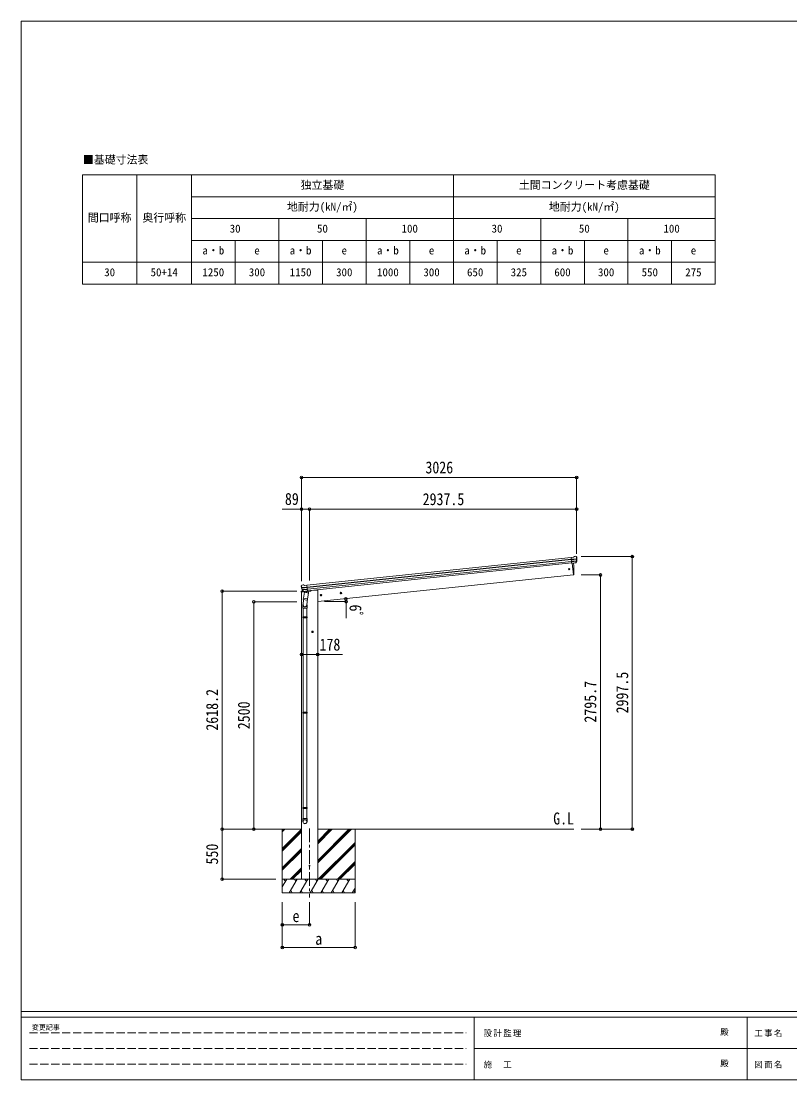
# Model space of a CAD drawing. Units: millimetres at full size, sheet at 1:30. Extents: x -8432 to 8432, y -5820 to 5820.
# Drawn here: x -8432 to 21, y -5820 to 5820 of the extents above; entities that cross this region are included whole.
import ezdxf
from ezdxf.enums import TextEntityAlignment as Align

# ---------------------------------------------------------------- set-up
doc = ezdxf.new("R2010")
doc.units = ezdxf.units.MM
doc.header["$LTSCALE"] = 30
doc.header["$PDMODE"] = 32
doc.header["$PDSIZE"] = 30
doc.linetypes.add('CHAIN1', pattern=[8, 5, -1, 1, -1])
doc.linetypes.add('DASHED3', pattern=[4, 3, -1])
for name, color, linetype, lineweight in [('0-0_0', 7, 'Continuous', 9), ('0-1_本体', 5, 'CHAIN1', 9), ('0-3_ELV2', 4, 'Continuous', 9), ('0-6_OTH_LINE', 6, 'Continuous', 9), ('0-9_OUTLINE', 7, 'Continuous', 9), ('0-F_PARTS1', 6, 'Continuous', 9), ('8-0', 7, 'Continuous', 18), ('F-0_240', 7, 'Continuous', 9)]:
    doc.layers.add(name, color=color, linetype=linetype, lineweight=lineweight)
doc.layers.add('0-7_SHAPE', color=7, linetype='Continuous')
doc.styles.add('ＭＳ ゴシック', font='')
doc.styles.get('ＭＳ ゴシック').set_extended_font_data('MS Gothic')

msp = doc.modelspace()

# ---------------------------------------------------------------- linework, layer by layer
at = {"layer": '0-0_0'}
for p, q in [((-5800.48, -3064.93), (-5349.34, -3064.93)), ((-5560.34, -3064.93), (-5560.34, -3764.93)), ((-5560.34, -3092.31), (-5532.96, -3064.93)), ((-5560.34, -3078.17), (-5547.1, -3064.93)), ((-5560.34, -3276.15), (-5349.34, -3065.16)), ((-5560.34, -3290.3), (-5349.34, -3079.3)), ((-5560.34, -3304.44), (-5349.34, -3093.44)), ((-5171.34, -3435.94), (-4800.33, -3064.93)), ((-5171.34, -3407.65), (-4828.61, -3064.93)), ((-5171.34, -3421.8), (-4814.47, -3064.93)), ((-5171.34, -3223.81), (-5012.46, -3064.93)), ((-5171.34, -3209.66), (-5026.6, -3064.93)), ((-5171.34, -3195.52), (-5040.75, -3064.93)), ((-5171.34, -3064.93), (-2353.89, -3064.93)), ((-4760.34, -3064.93), (-4760.34, -3764.93)), ((-5166.49, -3614.93), (-4760.34, -3208.79)), ((-5152.34, -3614.93), (-4760.34, -3222.93)), ((-5138.2, -3614.93), (-4760.34, -3237.07)), ((-5560.34, -3488.29), (-5349.34, -3277.29)), ((-5560.34, -3502.43), (-5349.34, -3291.43)), ((-5560.34, -3516.57), (-5349.34, -3305.57)), ((-5474.85, -3614.93), (-5349.34, -3489.42)), ((-4954.35, -3614.93), (-4760.34, -3420.92)), ((-4940.21, -3614.93), (-4760.34, -3435.06)), ((-4926.07, -3614.93), (-4760.34, -3449.2)), ((-5460.71, -3614.93), (-5349.34, -3503.56)), ((-5446.57, -3614.93), (-5349.34, -3517.7)), ((-4760.34, -3614.93), (-5560.34, -3614.93)), ((-5560.34, -3698.76), (-5511.94, -3614.93)), ((-5526.95, -3640.91), (-5541.95, -3614.93)), ((-5483.08, -3764.93), (-5396.47, -3614.93)), ((-5411.48, -3640.91), (-5426.48, -3614.93)), ((-5367.61, -3764.93), (-5281, -3614.93)), ((-5296.01, -3640.91), (-5311.01, -3614.93)), ((-5252.14, -3764.93), (-5165.53, -3614.93)), ((-5180.54, -3640.91), (-5195.54, -3614.93)), ((-5136.67, -3764.93), (-5050.06, -3614.93)), ((-5065.06, -3640.91), (-5080.07, -3614.93)), ((-5021.2, -3764.93), (-4934.59, -3614.93)), ((-4964.59, -3614.93), (-4949.59, -3640.91)), ((-4905.73, -3764.93), (-4819.12, -3614.93)), ((-4834.12, -3640.91), (-4849.12, -3614.93)), ((-4790.26, -3764.93), (-4760.34, -3713.12)), ((-5560.34, -3764.93), (-4760.34, -3764.93)), ((-5468.08, -3738.95), (-5453.08, -3764.93)), ((-5352.61, -3738.95), (-5337.61, -3764.93)), ((-5237.14, -3738.95), (-5222.14, -3764.93)), ((-5121.67, -3738.95), (-5106.67, -3764.93)), ((-5006.2, -3738.95), (-4991.2, -3764.93)), ((-4890.73, -3738.95), (-4875.73, -3764.93)), ((-4775.26, -3738.95), (-4760.34, -3764.78))]:
    msp.add_line(p, q, dxfattribs=at)
at = {"layer": '0-1_本体'}
msp.add_line((-5260.34, -3055.94), (-5260.34, -3815.15), dxfattribs=at)
at = {"layer": '0-3_ELV2'}
for p, q in [((-5289.44, -382.92), (-2385.28, -77.68)), ((-5287.45, -401.82), (-2383.29, -96.58)), ((-5287.02, -406), (-2382.85, -100.76)), ((-2358.96, -72.91), (-2385.48, -75.69)), ((-2378.7, -140.25), (-2385.48, -75.69)), ((-2383.33, -96.22), (-2323.59, -89.94)), ((-2323.11, -95.81), (-2382.71, -102.08)), ((-2323.95, -112.57), (-2380.98, -118.56)), ((-2358.96, -72.91), (-2347.36, -65.94)), ((-2346.13, -65.52), (-2332.65, -64.11)), ((-2333.9, -133.81), (-2324.45, -115.51)), ((-2332.84, -134.23), (-2322.72, -115.98)), ((-2328.98, -65.19), (-2328.98, -65.19)), ((-2328.98, -65.19), (-2323.8, -69.39)), ((-2322.41, -73.09), (-2322.72, -71.24)), ((-5284.92, -425.86), (-2380.76, -120.62)), ((-2379, -137.35), (-5283.16, -442.59)), ((-2325.34, -117.23), (-2380.51, -123.03)), ((-2335.35, -135.46), (-2378.72, -140.02)), ((-2378.7, -140.25), (-2368.75, -139.2)), ((-2371.82, -139.52), (-2358.43, -266.91)), ((-2368.75, -139.2), (-2368.48, -139.26)), ((-2368.48, -139.26), (-2343.15, -136.6)), ((-2343.15, -136.6), (-2342.9, -136.48)), ((-2342.9, -136.48), (-2335.21, -135.67)), ((-2358.43, -266.91), (-5171.34, -562.56)), ((-2358.43, -266.91), (-2356.38, -266.62)), ((-5351.59, -450.09), (-5352.49, -456.92)), ((-5352.49, -456.92), (-5318.76, -453.37)), ((-5351.88, -391.5), (-5351.96, -389.62)), ((-5350.6, -386.73), (-5351.29, -387.59)), ((-5347.1, -382.41), (-5350.6, -386.73)), ((-5349.34, -3614.93), (-5349.34, -456.59)), ((-5332.08, -445.72), (-5348.93, -447.49)), ((-5287.49, -401.46), (-5347.23, -407.74)), ((-5347.1, -382.41), (-5347.1, -382.41)), ((-5346.47, -413.58), (-5286.87, -407.32)), ((-5343.74, -380.58), (-5343.73, -380.58)), ((-5328.97, -449.14), (-5342.66, -433.38)), ((-5342.17, -429.79), (-5285.14, -423.8)), ((-5328.02, -448.5), (-5341.07, -432.57)), ((-5339.84, -434.06), (-5284.67, -428.27)), ((-5318.66, -449.25), (-5326.35, -450.06)), ((-5326.26, -449.82), (-5282.88, -445.26)), ((-5325.51, -450.06), (-5323.95, -449.9)), ((-5323.95, -449.9), (-5286.41, -445.95)), ((-5318.39, -449.31), (-5318.66, -449.25)), ((-5293.06, -446.65), (-5318.39, -449.31)), ((-5316.17, -383.72), (-5289.64, -380.93)), ((-5292.81, -446.53), (-5293.06, -446.65)), ((-5282.86, -445.49), (-5292.81, -446.53)), ((-5282.86, -445.49), (-5289.64, -380.93)), ((-5286.41, -445.95), (-5284.84, -445.79)), ((-5278.74, -449.17), (-5249.48, -446.09)), ((-5244.62, -438.54), (-5245.04, -441.77)), ((-5213.84, -435.93), (-5244.7, -439.17)), ((-5171.34, -435.93), (-5213.84, -435.93)), ((-5171.34, -3614.93), (-5171.34, -435.93)), ((-4916.62, -460.87), (-4922.69, -465.28)), ((-4909.76, -463.93), (-4916.62, -460.87)), ((-4908.98, -471.39), (-4909.76, -463.93)), ((-5135.41, -483.87), (-5141.48, -488.28)), ((-5128.56, -486.92), (-5135.41, -483.87)), ((-5133.84, -498.8), (-5127.77, -494.39)), ((-5127.77, -494.39), (-5128.56, -486.92)), ((-4915.05, -475.8), (-4908.98, -471.39)), ((-5227.84, -886.97), (-5234.34, -890.72)), ((-5234.34, -890.72), (-5234.34, -898.23)), ((-5234.34, -898.23), (-5227.84, -901.98)), ((-5221.34, -890.72), (-5227.84, -886.97))]:
    msp.add_line(p, q, dxfattribs=at)
for points in [[(-5330.25, -379.17), (-5330.25, -379.17), (-5343.73, -380.58)], [(-5316.17, -383.72), (-5328.96, -379.31), (-5328.96, -379.31)], [(-4922.69, -465.28), (-4921.91, -472.75), (-4915.05, -475.8)], [(-5141.48, -488.28), (-5140.7, -495.75), (-5133.84, -498.8)], [(-5227.84, -901.98), (-5221.34, -898.23), (-5221.34, -890.72)]]:
    msp.add_lwpolyline(points, dxfattribs=at)
for centre, radius in [((-2405.22, -204.36), 6.5), ((-4915.83, -468.34), 8.5), ((-4915.83, -468.34), 7.7), ((-4915.83, -468.34), 6.5), ((-5134.63, -491.33), 8.5), ((-5134.63, -491.33), 7.7), ((-5134.63, -491.33), 6.5), ((-5227.84, -894.48), 8.5), ((-5227.84, -894.48), 7.7), ((-5227.84, -894.48), 6.5), ((-5260.34, -3464.93), 4.5)]:
    msp.add_circle(centre, radius, dxfattribs=at)
for centre, radius, start, end in [((-2345.82, -68.51), 3, 96.02369, 120.97631), ((-2332.13, -69.08), 5, 51.04426, 95.95574), ((-2515.97, -94.74), 192.44, 1.4271, 6.57578), ((-2327.11, -114.13), 3, 332.69111, 354.20009), ((-2523.31, -94.2), 200.2, 354.20009, 359.53883), ((-2278.32, -87.83), 45.32, 182.67122, 185.64518), ((-2322.92, -97.15), 1.35, 95.1605, 97.91927), ((-2320.32, -95.59), 2.74, 179.02151, 184.43412), ((-2325.35, -114.52), 3, 331, 354.13916), ((-2523.31, -94.2), 202, 354.13916, 6), ((-3253.03, -226.7), 900, 357.63919, 5.64987), ((-2335.46, -132.78), 2.99, 285.2717, 331.00739), ((-2356.79, -263.65), 3, 278, 357.63919), ((-5150.99, -370.38), 202, 186, 197.86084), ((-5348.62, -450.48), 3, 96, 172.5), ((-5158.05, -372.43), 192.44, 185.42422, 190.5729), ((-5391.95, -415.09), 45.32, 6.35482, 9.32878), ((-5343.21, -385.56), 5, 96.04426, 140.95574), ((-5349.25, -413.95), 2.74, 7.56588, 12.97849), ((-5346.38, -414.93), 1.35, 94.08073, 96.8395), ((-5150.99, -370.38), 200.2, 192.46117, 197.79991), ((-5340.4, -431.42), 3, 197.86084, 221), ((-5338.75, -430.66), 3, 197.79991, 219.30889), ((-5329.94, -382.15), 3, 71.02369, 95.97631), ((-5326.71, -447.18), 2.99, 220.99261, 266.7283), ((-5325.56, -449.56), 0.5, 240.73754, 276), ((-5284.89, -445.29), 0.5, 276, 311.26246), ((-5250, -441.12), 5, 276, 352.5)]:
    msp.add_arc(centre, radius, start, end, dxfattribs=at)
for centre, major_axis, ratio, start_param, end_param in [((-2324.67, -72.69), (-0.87, 5.91), 0.020485, 0.67143203, 1.56913061), ((-2330.07, -68.17), (5.88, -1.31), 0.24881, 0.46058498, 0.46410383), ((-2325.69, -71.72), (-2.34, 1.9), 0.995767, 3.98597162, 4.71238898), ((-2521, -116.15), (-20.92, 199.05), 0.994373, 4.71137894, 4.7277536), ((-2335.66, -132.48), (-0.11, 3), 0.642905, 3.24593831, 4.20392797), ((-2335.53, -132.69), (1.66, -2.51), 0.997631, 5.80419048, 5.89294842), ((-2335.6, -132.58), (3.53, -2.11), 0.650902, 5.25614477, 5.32895537), ((-2333.23, -132.23), (1.08, 3.13), 0.040856, 2.11350352, 2.14162489), ((-5348.96, -389.48), (1.9, 2.34), 0.995767, 1.57079633, 2.29721369), ((-5345.41, -385.1), (-5.48, -2.51), 0.24881, 5.81908147, 5.82260033), ((-5349.75, -390.64), (-0.38, 5.97), 0.020485, 4.7140547, 5.61175327), ((-5148.68, -392.33), (-20.92, 199.05), 0.994373, 1.55543171, 1.57180637), ((-5329.01, -447.1), (-1.71, 2.84), 0.040856, 4.14156042, 4.16968179), ((-5326.57, -446.84), (-0.51, 2.96), 0.642905, 2.07925734, 3.03724699), ((-5326.62, -446.95), (-3.02, -2.79), 0.650902, 0.95422993, 1.02704053), ((-5326.66, -447.07), (-1.1, -2.8), 0.997631, 0.39023689, 0.47899483), ((-5148.68, -392.33), (-20.92, 199.05), 0.994373, 4.71137894, 4.7277536)]:
    msp.add_ellipse(centre, major_axis=major_axis, ratio=ratio, start_param=start_param, end_param=end_param, dxfattribs=at)
at = {"layer": '0-6_OTH_LINE'}
for p, q in [((-5349.34, 802.13), (-5349.34, -338.95)), ((-5349.34, 802.13), (-2323.24, 802.13)), ((-2323.24, 802.13), (-2323.24, -35.05)), ((-5349.34, 453.13), (-5562.87, 453.13)), ((-5349.34, 453.13), (-5349.34, -35.05)), ((-5260.74, 453.13), (-5260.74, -330.78)), ((-2323.24, 453.13), (-5260.74, 453.13)), ((-2323.24, 453.13), (-2323.24, -35.05)), ((-1711.1, -67.43), (-2274.96, -67.43)), ((-1711.1, -67.43), (-1711.1, -3064.93)), ((-2062.1, -269.23), (-2274.96, -269.23)), ((-2062.1, -269.23), (-2062.1, -3064.93)), ((-6221.59, -3064.93), (-6221.59, -446.73)), ((-6221.59, -446.73), (-5399.84, -446.73)), ((-5872.59, -3064.93), (-5872.59, -564.93)), ((-5872.59, -564.93), (-5399.84, -564.93)), ((-5171.34, -1144.48), (-5349.34, -1144.48)), ((-6221.59, -3064.93), (-5631.2, -3064.93)), ((-6221.59, -3614.93), (-6221.59, -3064.93)), ((-5872.59, -3064.93), (-5631.2, -3064.93)), ((-2062.1, -3064.93), (-2274.96, -3064.93)), ((-1711.1, -3064.93), (-2274.96, -3064.93)), ((-6221.59, -3614.93), (-5631.2, -3614.93)), ((-5560.34, -4364.93), (-5560.34, -3865.93)), ((-5560.34, -4114.93), (-5560.34, -3865.93)), ((-5260.34, -4114.93), (-5260.34, -3865.93)), ((-4760.34, -4364.93), (-4760.34, -3865.93)), ((-5560.34, -4114.93), (-5260.34, -4114.93)), ((-5560.34, -4364.93), (-4760.34, -4364.93))]:
    msp.add_line(p, q, dxfattribs=at)
at = {"layer": '0-6_OTH_LINE', "lineweight": 18}
for p, q in [((-4859.19, -562.56), (-5096.98, -562.56)), ((-4859.19, -562.56), (-4859.19, -744.06)), ((-5171.34, -1144.48), (-4899.3, -1144.48))]:
    msp.add_line(p, q, dxfattribs=at)
at = {"layer": '0-6_OTH_LINE'}
msp.add_arc((-5096.98, -562.56), 237.79, 0, 7.8733, dxfattribs=at)
for p in [(-5349.34, 802.13), (-2323.24, 802.13), (-5349.34, 453.13), (-5260.74, 453.13), (-2323.24, 453.13), (-1711.1, -67.43), (-2062.1, -269.23), (-6221.59, -446.73), (-5872.59, -564.93), (-4861.43, -529.99), (-4859.19, -562.56), (-5349.34, -1144.48), (-5171.34, -1144.48), (-6221.59, -3064.93), (-5872.59, -3064.93), (-2062.1, -3064.93), (-1711.1, -3064.93), (-6221.59, -3614.93), (-5560.34, -4114.93), (-5260.34, -4114.93), (-5560.34, -4364.93), (-4760.34, -4364.93)]:
    msp.add_point(p, dxfattribs=at)
at = {"layer": '0-9_OUTLINE'}
for p, q in [((-5315.53, -458.42), (-5328.89, -524.08)), ((-5325.51, -450.06), (-5284.84, -445.79)), ((-5322.15, -450.36), (-5322.3, -451.09)), ((-5321.69, -452.22), (-5296.93, -461.97)), ((-5270.65, -467.55), (-5315.53, -458.42)), ((-5313.35, -455.5), (-5314.01, -458.73)), ((-5292.54, -446.98), (-5295.46, -461.33)), ((-5283.03, -443.9), (-5282.1, -444.09)), ((-5282.1, -444.09), (-5270.9, -461.01)), ((-5270.9, -461.01), (-5272.17, -467.25)), ((-5326.48, -539.37), (-5332.04, -595.09)), ((-5331.36, -536.33), (-5328.87, -524.08)), ((-5331.15, -537.72), (-5331.15, -537.72)), ((-5329.82, -538.69), (-5288.86, -547.02)), ((-5284, -533.21), (-5328.89, -524.08)), ((-5283.57, -531.07), (-5290.22, -598.81)), ((-5284.02, -533.21), (-5286.55, -545.68)), ((-5284, -533.21), (-5270.65, -467.55)), ((-5334.19, -632.25), (-5334.19, -597.9)), ((-5288.19, -632.25), (-5334.19, -632.25)), ((-5332.19, -632.25), (-5332.19, -728.99)), ((-5290.19, -632.25), (-5290.19, -728.99)), ((-5288.19, -597.59), (-5288.19, -632.25)), ((-5334.19, -730.99), (-5333.19, -728.99)), ((-5288.19, -730.99), (-5334.19, -730.99)), ((-5288.19, -738.99), (-5334.19, -738.99)), ((-5289.19, -728.99), (-5333.19, -728.99)), ((-5289.19, -740.99), (-5333.19, -740.99)), ((-5332.19, -740.99), (-5332.19, -1777.18)), ((-5290.19, -740.99), (-5290.19, -1777.18)), ((-5288.19, -730.99), (-5289.19, -728.99)), ((-5288.19, -738.99), (-5289.19, -740.99)), ((-5288.19, -730.99), (-5288.19, -738.99)), ((-5334.19, -1779.18), (-5333.19, -1777.18)), ((-5288.19, -1779.18), (-5334.19, -1779.18)), ((-5288.19, -1787.18), (-5334.19, -1787.18)), ((-5289.19, -1777.18), (-5333.19, -1777.18)), ((-5289.19, -1789.18), (-5333.19, -1789.18)), ((-5332.19, -1789.18), (-5332.19, -2825.37)), ((-5290.19, -1789.18), (-5290.19, -2825.37)), ((-5288.19, -1779.18), (-5289.19, -1777.18)), ((-5288.19, -1787.18), (-5289.19, -1789.18)), ((-5288.19, -1779.18), (-5288.19, -1787.18)), ((-5334.19, -2827.37), (-5333.19, -2825.37)), ((-5288.19, -2827.37), (-5334.19, -2827.37)), ((-5288.19, -2835.37), (-5334.19, -2835.37)), ((-5289.19, -2825.37), (-5333.19, -2825.37)), ((-5289.19, -2837.37), (-5333.19, -2837.37)), ((-5332.19, -2837.37), (-5332.19, -2947.37)), ((-5290.19, -2837.37), (-5290.19, -2947.37)), ((-5288.19, -2827.37), (-5289.19, -2825.37)), ((-5288.19, -2835.37), (-5289.19, -2837.37)), ((-5288.19, -2827.37), (-5288.19, -2835.37)), ((-5334.19, -2981.51), (-5334.19, -2947.37)), ((-5288.19, -2947.37), (-5334.19, -2947.37)), ((-5288.19, -2981.51), (-5288.19, -2947.37))]:
    msp.add_line(p, q, dxfattribs=at)
for points in [[(-5334.19, -730.99), (-5334.19, -738.99), (-5333.19, -740.99)], [(-5334.19, -1779.18), (-5334.19, -1787.18), (-5333.19, -1789.18)], [(-5334.19, -2827.37), (-5334.19, -2835.37), (-5333.19, -2837.37)]]:
    msp.add_lwpolyline(points, dxfattribs=at)
for centre, radius, start, end in [((-5325.56, -449.56), 0.5, 240.73754, 276), ((-5322.64, -450.26), 0.5, 348.5, 96), ((-5321.32, -451.29), 1, 168.5, 248.5), ((-5296.46, -461.05), 1.03, 242.53897, 344.46569), ((-5291.96, -447.14), 0.604, 93.09842, 164.70595), ((-5284.89, -445.29), 0.5, 276, 311.26246), ((-5329.46, -536.75), 1.95, 167.54017, 209.97766), ((-5329.42, -536.73), 2, 209.90962, 258.5), ((-5288.46, -545.06), 2, 258.5, 341.96843), ((-5304.19, -597.9), 30, 177.45142, 180)]:
    msp.add_arc(centre, radius, start, end, dxfattribs=at)
for centre, major_axis, ratio, start_param, end_param in [((-5311.19, -597.59), (23, 0), 0.996195, 2.62193603, 6.60747969), ((-5311.19, -597.59), (21, 0), 0.996195, 3.02154981, 6.2247991), ((-5311.19, -2979.77), (-23, 0), 0.996195, 3.14159265, 6.28318531), ((-5311.19, -2981.51), (-23, 0), 0.996195, 3.14159265, 6.28318531), ((-5311.19, -2981.51), (0, -23.43), 0.981806, 4.71238898, 7.85398163)]:
    msp.add_ellipse(centre, major_axis=major_axis, ratio=ratio, start_param=start_param, end_param=end_param, dxfattribs=at)
msp.add_ellipse((-5311.19, -2981.51), major_axis=(21, 0), ratio=0.996195, dxfattribs=at)
at = {"layer": '0-F_PARTS1'}
msp.add_line((-5260.74, 453.13), (-5349.34, 453.13), dxfattribs=at)
for p in [(-5349.34, 453.13), (-5260.74, 453.13)]:
    msp.add_point(p, dxfattribs=at)
at = {"layer": '8-0'}
for p, q in [((-7758.76, 4128.95), (-798.76, 4128.95)), ((-7758.76, 4128.95), (-7758.76, 2928.95)), ((-7158.76, 4128.95), (-7158.76, 2928.95)), ((-6558.76, 4128.95), (-6558.76, 2928.95)), ((-3678.76, 4128.95), (-3678.76, 2928.95)), ((-798.76, 4128.95), (-798.76, 2928.95)), ((-6558.76, 3888.95), (-798.76, 3888.95)), ((-6558.76, 3648.95), (-798.76, 3648.95)), ((-5598.76, 3648.95), (-5598.76, 2928.95)), ((-4638.76, 3648.95), (-4638.76, 2928.95)), ((-2718.76, 3648.95), (-2718.76, 2928.95)), ((-1758.76, 3648.95), (-1758.76, 2928.95)), ((-6558.76, 3408.95), (-798.76, 3408.95)), ((-6078.76, 3408.95), (-6078.76, 2928.95)), ((-5118.76, 3408.95), (-5118.76, 2928.95)), ((-4158.76, 3408.95), (-4158.76, 2928.95)), ((-3198.76, 3408.95), (-3198.76, 2928.95)), ((-2238.76, 3408.95), (-2238.76, 2928.95)), ((-1278.76, 3408.95), (-1278.76, 2928.95)), ((-7758.76, 3168.95), (-798.76, 3168.95)), ((-7758.76, 2928.95), (-798.76, 2928.95))]:
    msp.add_line(p, q, dxfattribs=at)
at = {"layer": 'F-0_240', "color": 5}
for p, q in [((-8432.06, 5820), (-8432.06, -5820)), ((-8432.06, 5820), (8007.94, 5820)), ((-8432.06, -5070), (8007.94, -5070)), ((-8432.06, -5130), (5341.19, -5130)), ((-3448.82, -5130), (-3448.82, -5820)), ((-448.82, -5130), (-448.82, -5820)), ((-3448.82, -5475), (2701.18, -5475)), ((-8432.06, -5820), (8007.94, -5820))]:
    msp.add_line(p, q, dxfattribs=at)
at = {"layer": 'F-0_240', "color": 4, "linetype": 'DASHED3'}
for p, q in [((-8342.06, -5302.5), (-3538.82, -5302.5)), ((-8342.06, -5475), (-3538.82, -5475)), ((-8342.06, -5647.5), (-3538.82, -5647.5))]:
    msp.add_line(p, q, dxfattribs=at)

# ---------------------------------------------------------------- texts
at = {"layer": '0-6_OTH_LINE', "color": 7, "style": 'ＭＳ ゴシック', "width": 0.85}
for s, p in [('3026', (-3986.29, 808.13)), ('2937.5', (-4016.99, 459.13)), ('178', (-5151.17, -1139.4)), ('e', (-5447.84, -4124.93)), ('a', (-5197.84, -4374.93))]:
    msp.add_text(s, height=132, dxfattribs=at).set_placement(p, align=Align.BOTTOM_LEFT)
for s, rotation, p in [('6ﾟ', 270, (-4859.65, -594.09)), ('2997.5', 90, (-1717.1, -1791.18)), ('2795.7', 90, (-2068.1, -1892.08)), ('2618.2', 90, (-6227.59, -1980.83)), ('2500', 90, (-5878.59, -1964.93)), ('550', 90, (-6227.59, -3452.43))]:
    msp.add_text(s, height=132, rotation=rotation, dxfattribs=at).set_placement(p, align=Align.BOTTOM_LEFT)
at = {"layer": '0-7_SHAPE', "style": 'ＭＳ ゴシック', "width": 0.85}
msp.add_text('G.L', height=132, dxfattribs=at).set_placement((-2580.85, -3052.13), align=Align.BOTTOM_LEFT)
at = {"layer": '0-F_PARTS1', "color": 7, "style": 'ＭＳ ゴシック', "width": 0.85}
msp.add_text('89', height=132, dxfattribs=at).set_placement((-5531.48, 461.52), align=Align.BOTTOM_LEFT)
at = {"layer": '8-0', "style": 'ＭＳ ゴシック'}
for s, p in [('■基礎寸法表', (-7753, 4227.45)), ('独立基礎', (-5358.76, 3948.95)), ('土間コンクリート考慮基礎', (-2958.76, 3948.95)), ('地耐力(kN/㎡)', (-5508.76, 3708.95)), ('地耐力(kN/㎡)', (-2628.76, 3708.95)), ('間口呼称', (-7698.76, 3588.95)), ('奥行呼称', (-7098.76, 3588.95)), ('30', (-6138.76, 3468.95)), ('50', (-5178.76, 3468.95)), ('100', (-4248.76, 3468.95)), ('30', (-3258.76, 3468.95)), ('50', (-2298.76, 3468.95)), ('100', (-1368.76, 3468.95)), ('a・b', (-6438.76, 3228.95)), ('e', (-5868.76, 3228.95)), ('a・b', (-5478.76, 3228.95)), ('e', (-4908.76, 3228.95)), ('a・b', (-4518.76, 3228.95)), ('e', (-3948.76, 3228.95)), ('a・b', (-3558.76, 3228.95)), ('e', (-2988.76, 3228.95)), ('a・b', (-2598.76, 3228.95)), ('e', (-2028.76, 3228.95)), ('a・b', (-1638.76, 3228.95)), ('e', (-1068.76, 3228.95)), ('30', (-7518.76, 2988.95)), ('50+14', (-7008.76, 2988.95)), ('1250', (-6438.76, 2988.95)), ('300', (-5928.76, 2988.95)), ('1150', (-5478.76, 2988.95)), ('300', (-4968.76, 2988.95)), ('1000', (-4518.76, 2988.95)), ('300', (-4008.76, 2988.95)), ('650', (-3528.76, 2988.95)), ('325', (-3048.76, 2988.95)), ('600', (-2568.76, 2988.95)), ('300', (-2088.76, 2988.95)), ('550', (-1608.76, 2988.95)), ('275', (-1128.76, 2988.95))]:
    msp.add_text(s, height=87.98, dxfattribs=at).set_placement(p, align=Align.BOTTOM_LEFT)
at = {"layer": 'F-0_240', "style": 'ＭＳ ゴシック'}
for s, height, p in [('変更記事', 54.99, (-8314.83, -5287.5)), ('殿', 65.98, (-744.53, -5347.5)), ('殿', 65.98, (-744.53, -5692.5))]:
    msp.add_text(s, height=height, dxfattribs=at).set_placement(p, align=Align.BOTTOM_LEFT)
at = {"layer": 'F-0_240', "char_height": 65.98, "attachment_point": 7, "style": 'ＭＳ ゴシック'}
for s, insert in [('\\T1.17;設計監理', (-3347.49, -5347.5)), ('\\T1.17;工事名', (-369.71, -5347.5)), ('\\T1.17;施\u3000工', (-3347.49, -5692.5)), ('\\T1.17;図面名', (-369.71, -5692.5))]:
    msp.add_mtext(s, dxfattribs=dict(at, insert=insert))

doc.saveas('drawing.dxf')
